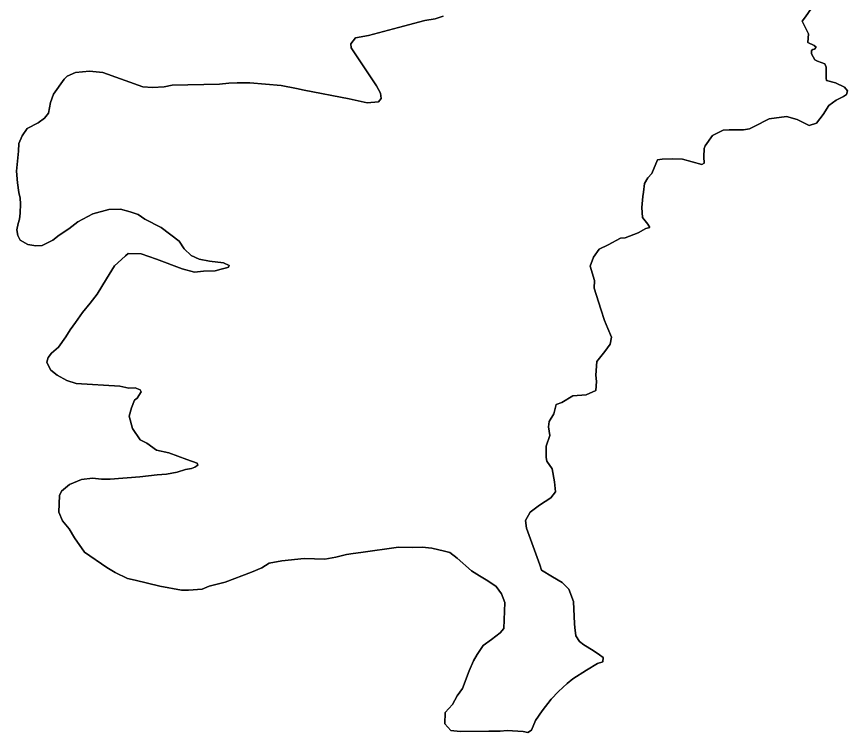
# Model space of a CAD drawing. Header units: inches. Extents: x 141448 to 685535, y 3466439 to 4099221.
# Drawn here: x 455742 to 458307, y 3807623 to 3809832 of the extents above; entities that cross this region are included whole.
import ezdxf

# ---------------------------------------------------------------- set-up
doc = ezdxf.new("R2010")
doc.units = ezdxf.units.IN
doc.header["$MEASUREMENT"] = 0
doc.layers.add('az_county', color=7, linetype='Continuous')

msp = doc.modelspace()

# ---------------------------------------------------------------- linework, layer by layer
at = {"layer": 'az_county'}
for points in [[(458195.75, 3809857.75), (458176.75, 3809831.25), (458166.84375, 3809818.5), (458173.53125, 3809805.25), (458186.84375, 3809779.25), (458184.34375, 3809752.5), (458204.4375, 3809742.75), (458210.53125, 3809737.75), (458205.03125, 3809731.75), (458199.53125, 3809731), (458195.25, 3809727.25), (458195.25, 3809717), (458206.125, 3809699.25), (458214.75, 3809694.25), (458225.625, 3809690.75), (458237.25, 3809686.25), (458241.4375, 3809675.75), (458240.75, 3809641.75), (458242.53125, 3809634.75), (458269.9375, 3809627.5), (458298.03125, 3809614), (458306.53125, 3809603.5), (458304.03125, 3809591.25), (458294.84375, 3809585.25), (458272.25, 3809574.25), (458249.625, 3809557.75), (458231.25, 3809529.75), (458211.625, 3809503.75), (458188.34375, 3809495.75), (458151.25, 3809514.75), (458118.34375, 3809523.5), (458064.625, 3809516.75), (458018.84375, 3809493.25), (458004.75, 3809486), (457985.84375, 3809482.25), (457941.84375, 3809482.5), (457923.03125, 3809482), (457890.53125, 3809464.75), (457867.9375, 3809433.75), (457864.25, 3809425.25), (457862.9375, 3809399.75), (457864.03125, 3809380), (457856.75, 3809375.75), (457827.53125, 3809383.75), (457797.03125, 3809392.5), (457766.53125, 3809392.75), (457734.25, 3809392.25), (457720.75, 3809390.25), (457702.34375, 3809348.25), (457690.03125, 3809334.25), (457680.25, 3809316.5), (457676.53125, 3809290.75), (457674.625, 3809277.25), (457671.4375, 3809243.25), (457673.84375, 3809212), (457690.84375, 3809191.25), (457696.84375, 3809180.75), (457684.03125, 3809178.25), (457660.25, 3809164.25), (457619.9375, 3809149.75), (457605.84375, 3809148.75), (457568.03125, 3809128), (457539.84375, 3809114.75), (457522.75, 3809089.75), (457512.25, 3809061.5), (457526.25, 3809017.5), (457524.84375, 3808994.25), (457544.84375, 3808928.75), (457556.25, 3808893.75), (457567.25, 3808869.25), (457578.75, 3808842.5), (457573.75, 3808821.25), (457557.25, 3808798), (457532.75, 3808767.5), (457529.53125, 3808725.75), (457531.84375, 3808705.75), (457529.9375, 3808677.75), (457500.03125, 3808664.75), (457458.53125, 3808662), (457424.84375, 3808641.25), (457407.25, 3808634.75), (457399.75, 3808606.5), (457385.75, 3808582.25), (457383.84375, 3808565.75), (457388.03125, 3808539.25), (457376.84375, 3808506.25), (457376.25, 3808471.5), (457378.53125, 3808459.75), (457395.53125, 3808436.75), (457402.75, 3808395.75), (457405.125, 3808365.75), (457391.03125, 3808346.25), (457356.25, 3808324.25), (457327.4375, 3808303), (457312.75, 3808277.25), (457315.75, 3808253.5), (457356.84375, 3808140.25), (457362.25, 3808123.25), (457396.34375, 3808102.75), (457425.53125, 3808085.75), (457446.84375, 3808065.25), (457460.75, 3808026.75), (457463.625, 3807958.25), (457464.75, 3807946.25), (457467.75, 3807920.5), (457479.84375, 3807903.75), (457492.75, 3807892.75), (457521.84375, 3807875.75), (457541.34375, 3807862.25), (457552.34375, 3807853.75), (457551.03125, 3807840.75), (457534.53125, 3807835.75), (457500.9375, 3807815.25), (457459.34375, 3807787.75), (457441.625, 3807773.25), (457414.125, 3807748.75), (457391.53125, 3807725.75), (457364.53125, 3807689.25), (457343.75, 3807659.25), (457331.34375, 3807630), (457320.34375, 3807622.75), (457305.75, 3807625.75), (457255.75, 3807629), (457234.34375, 3807626.75), (457199.53125, 3807626.75), (457111.125, 3807625.25), (457081.84375, 3807629), (457063.75, 3807649.25), (457064.75, 3807684.25), (457087.625, 3807709), (457101.75, 3807735.75), (457118.25, 3807758.25), (457138.53125, 3807812.25), (457152.03125, 3807843.75), (457163.75, 3807863.25), (457181.53125, 3807890.75), (457207.25, 3807909.75), (457234.125, 3807929.75), (457245.75, 3807943.25), (457248.4375, 3808023.25), (457238.75, 3808050.25), (457221.75, 3808072.75), (457196.84375, 3808090.25), (457170.625, 3808105.5), (457146.25, 3808121.25), (457101.84375, 3808160.75), (457079.34375, 3808177.75), (457062.625, 3808181.75), (457023.84375, 3808191.5), (456994.03125, 3808194), (456962.84375, 3808193.5), (456920.125, 3808194.75), (456804.25, 3808177.5), (456781.03125, 3808175.25), (456760.25, 3808172.25), (456727.25, 3808163.75), (456693.03125, 3808157.25), (456629.03125, 3808159.75), (456560.75, 3808152.75), (456521.03125, 3808145.5), (456498.34375, 3808130.25), (456467.25, 3808117.5), (456385.34375, 3808086.75), (456336.53125, 3808074), (456314.53125, 3808064.75), (456271.84375, 3808061.25), (456250.4375, 3808061.25), (456183.34375, 3808074.5), (456107.84375, 3808093), (456083.4375, 3808098), (456046.25, 3808115.75), (456020.03125, 3808131.25), (455950.75, 3808179.25), (455919.75, 3808223.25), (455903.9375, 3808251.25), (455883.25, 3808276), (455871.75, 3808302.75), (455873.75, 3808353.75), (455879.9375, 3808367.75), (455904.34375, 3808387.75), (455941.625, 3808403.5), (455975.84375, 3808407.75), (456003.84375, 3808404.5), (456030.75, 3808404.5), (456122.25, 3808411.5), (456175.9375, 3808417.25), (456204.03125, 3808420.25), (456237.625, 3808426.25), (456263.25, 3808433.75), (456281.53125, 3808437.75), (456291.34375, 3808441.5), (456300.53125, 3808447.5), (456299.34375, 3808453.75), (456267.03125, 3808464.75), (456211.53125, 3808485.25), (456173.75, 3808493.75), (456143.9375, 3808515.25), (456122.625, 3808525.75), (456099.53125, 3808561.25), (456089.34375, 3808599.25), (456096.03125, 3808624.75), (456105.9375, 3808648.25), (456113.84375, 3808654.75), (456126.125, 3808674.25), (456123.03125, 3808680.25), (456107.25, 3808686), (456087.75, 3808685.25), (456059.75, 3808691.75), (455925.53125, 3808699.25), (455896.84375, 3808708.75), (455867.03125, 3808725.25), (455846.9375, 3808740.75), (455839.75, 3808754.25), (455834.84375, 3808765.75), (455838.53125, 3808780.25), (455848.9375, 3808793.75), (455870.34375, 3808811.5), (455893.03125, 3808843.75), (455907.125, 3808865.75), (455923.03125, 3808888.25), (455945.125, 3808918.75), (455969.03125, 3808948), (455990.4375, 3808975.5), (456019.25, 3809022.5), (456043.84375, 3809062.75), (456065.25, 3809082.25), (456077.4375, 3809093.25), (456086.03125, 3809101.25), (456125.75, 3809100.25), (456173.25, 3809083.75), (456253.03125, 3809053.5), (456290.25, 3809043), (456318.34375, 3809046.5), (456354.34375, 3809047.75), (456373.25, 3809052.5), (456389.75, 3809056.25), (456395.84375, 3809058.5), (456398.25, 3809064), (456380.625, 3809072), (456337.34375, 3809077.75), (456305.03125, 3809083.75), (456280.625, 3809095), (456258.75, 3809115.75), (456242.9375, 3809138.5), (456187.53125, 3809180.75), (456137.625, 3809207.25), (456116.34375, 3809221.25), (456091.9375, 3809229.25), (456062.75, 3809237.5), (456026.03125, 3809237), (455976.625, 3809223.25), (455930.75, 3809198.25), (455902.625, 3809176.75), (455873.34375, 3809158), (455853.125, 3809141.75), (455820.75, 3809125.25), (455801.25, 3809124.75), (455776.25, 3809128.25), (455752.4375, 3809142.5), (455745.75, 3809156), (455742.25, 3809174.25), (455745.84375, 3809193.75), (455750.25, 3809206.75), (455752.75, 3809225.75), (455753.34375, 3809254.25), (455752.25, 3809271.5), (455748.625, 3809288.75), (455743.84375, 3809319.25), (455741.53125, 3809354.75), (455747.84375, 3809417), (455748.53125, 3809440.25), (455758.9375, 3809464), (455773.75, 3809486.75), (455808.53125, 3809504.25), (455828.03125, 3809518.25), (455840.34375, 3809534), (455845.9375, 3809567), (455855.75, 3809592.25), (455888.84375, 3809639), (455898.03125, 3809648.25), (455923.75, 3809659.75), (455966.4375, 3809663.75), (456007.25, 3809659.25), (456131.03125, 3809615.75), (456161.53125, 3809613.75), (456196.84375, 3809615.25), (456221.34375, 3809620.25), (456367.75, 3809624), (456396.34375, 3809626.25), (456422.03125, 3809628.25), (456461.75, 3809628), (456558.03125, 3809619.25), (456605.625, 3809609.75), (456629.34375, 3809604.75), (456767.84375, 3809578), (456823.84375, 3809565.75), (456858.75, 3809568.75), (456867.25, 3809579), (456865.4375, 3809595.5), (456852.75, 3809618.25), (456774.34375, 3809736.25), (456773.84375, 3809748), (456787.9375, 3809766.25), (456828.25, 3809774.25), (456920.34375, 3809798.75), (457002.25, 3809820.5), (457033.34375, 3809825.25), (457058.34375, 3809833.75)], [(457058.34375, 3809833.75), (457033.34375, 3809825.25), (457002.25, 3809820.5), (456920.34375, 3809798.75), (456828.25, 3809774.25), (456787.9375, 3809766.25), (456773.84375, 3809748), (456774.34375, 3809736.25), (456852.75, 3809618.25), (456865.4375, 3809595.5), (456867.25, 3809579), (456858.75, 3809568.75), (456823.84375, 3809565.75), (456767.84375, 3809578), (456629.34375, 3809604.75), (456605.625, 3809609.75), (456558.03125, 3809619.25), (456461.75, 3809628), (456422.03125, 3809628.25), (456396.34375, 3809626.25), (456367.75, 3809624), (456221.34375, 3809620.25), (456196.84375, 3809615.25), (456161.53125, 3809613.75), (456131.03125, 3809615.75), (456007.25, 3809659.25), (455966.4375, 3809663.75), (455923.75, 3809659.75), (455898.03125, 3809648.25), (455888.84375, 3809639), (455855.75, 3809592.25), (455845.9375, 3809567), (455840.34375, 3809534), (455828.03125, 3809518.25), (455808.53125, 3809504.25), (455773.75, 3809486.75), (455758.9375, 3809464), (455748.53125, 3809440.25), (455747.84375, 3809417), (455741.53125, 3809354.75), (455743.84375, 3809319.25), (455748.625, 3809288.75), (455752.25, 3809271.5), (455753.34375, 3809254.25), (455752.75, 3809225.75), (455750.25, 3809206.75), (455745.84375, 3809193.75), (455742.25, 3809174.25), (455745.75, 3809156), (455752.4375, 3809142.5), (455776.25, 3809128.25), (455801.25, 3809124.75), (455820.75, 3809125.25), (455853.125, 3809141.75), (455873.34375, 3809158), (455902.625, 3809176.75), (455930.75, 3809198.25), (455976.625, 3809223.25), (456026.03125, 3809237), (456062.75, 3809237.5), (456091.9375, 3809229.25), (456116.34375, 3809221.25), (456137.625, 3809207.25), (456187.53125, 3809180.75), (456242.9375, 3809138.5), (456258.75, 3809115.75), (456280.625, 3809095), (456305.03125, 3809083.75), (456337.34375, 3809077.75), (456380.625, 3809072), (456398.25, 3809064), (456395.84375, 3809058.5), (456389.75, 3809056.25), (456373.25, 3809052.5), (456354.34375, 3809047.75), (456318.34375, 3809046.5), (456290.25, 3809043), (456253.03125, 3809053.5), (456173.25, 3809083.75), (456125.75, 3809100.25), (456086.03125, 3809101.25), (456077.4375, 3809093.25), (456065.25, 3809082.25), (456043.84375, 3809062.75), (456019.25, 3809022.5), (455990.4375, 3808975.5), (455969.03125, 3808948), (455945.125, 3808918.75), (455923.03125, 3808888.25), (455907.125, 3808865.75), (455893.03125, 3808843.75), (455870.34375, 3808811.5), (455848.9375, 3808793.75), (455838.53125, 3808780.25), (455834.84375, 3808765.75), (455839.75, 3808754.25), (455846.9375, 3808740.75), (455867.03125, 3808725.25), (455896.84375, 3808708.75), (455925.53125, 3808699.25), (456059.75, 3808691.75), (456087.75, 3808685.25), (456107.25, 3808686), (456123.03125, 3808680.25), (456126.125, 3808674.25), (456113.84375, 3808654.75), (456105.9375, 3808648.25), (456096.03125, 3808624.75), (456089.34375, 3808599.25), (456099.53125, 3808561.25), (456122.625, 3808525.75), (456143.9375, 3808515.25), (456173.75, 3808493.75), (456211.53125, 3808485.25), (456267.03125, 3808464.75), (456299.34375, 3808453.75), (456300.53125, 3808447.5), (456291.34375, 3808441.5), (456281.53125, 3808437.75), (456263.25, 3808433.75), (456237.625, 3808426.25), (456204.03125, 3808420.25), (456175.9375, 3808417.25), (456122.25, 3808411.5), (456030.75, 3808404.5), (456003.84375, 3808404.5), (455975.84375, 3808407.75), (455941.625, 3808403.5), (455904.34375, 3808387.75), (455879.9375, 3808367.75), (455873.75, 3808353.75), (455871.75, 3808302.75), (455883.25, 3808276), (455903.9375, 3808251.25), (455919.75, 3808223.25), (455950.75, 3808179.25), (456020.03125, 3808131.25), (456046.25, 3808115.75), (456083.4375, 3808098), (456107.84375, 3808093), (456183.34375, 3808074.5), (456250.4375, 3808061.25), (456271.84375, 3808061.25), (456314.53125, 3808064.75), (456336.53125, 3808074), (456385.34375, 3808086.75), (456467.25, 3808117.5), (456498.34375, 3808130.25), (456521.03125, 3808145.5), (456560.75, 3808152.75), (456629.03125, 3808159.75), (456693.03125, 3808157.25), (456727.25, 3808163.75), (456760.25, 3808172.25), (456781.03125, 3808175.25), (456804.25, 3808177.5), (456920.125, 3808194.75), (456962.84375, 3808193.5), (456994.03125, 3808194), (457023.84375, 3808191.5), (457062.625, 3808181.75), (457079.34375, 3808177.75), (457101.84375, 3808160.75), (457146.25, 3808121.25), (457170.625, 3808105.5), (457196.84375, 3808090.25), (457221.75, 3808072.75), (457238.75, 3808050.25), (457248.4375, 3808023.25), (457245.75, 3807943.25), (457234.125, 3807929.75), (457207.25, 3807909.75), (457181.53125, 3807890.75), (457163.75, 3807863.25), (457152.03125, 3807843.75), (457138.53125, 3807812.25), (457118.25, 3807758.25), (457101.75, 3807735.75), (457087.625, 3807709), (457064.75, 3807684.25), (457063.75, 3807649.25), (457081.84375, 3807629), (457111.125, 3807625.25), (457199.53125, 3807626.75), (457234.34375, 3807626.75), (457255.75, 3807629), (457305.75, 3807625.75), (457320.34375, 3807622.75), (457331.34375, 3807630), (457343.75, 3807659.25), (457364.53125, 3807689.25), (457391.53125, 3807725.75), (457414.125, 3807748.75), (457441.625, 3807773.25), (457459.34375, 3807787.75), (457500.9375, 3807815.25), (457534.53125, 3807835.75), (457551.03125, 3807840.75), (457552.34375, 3807853.75), (457541.34375, 3807862.25), (457521.84375, 3807875.75), (457492.75, 3807892.75), (457479.84375, 3807903.75), (457467.75, 3807920.5), (457464.75, 3807946.25), (457463.625, 3807958.25), (457460.75, 3808026.75), (457446.84375, 3808065.25), (457425.53125, 3808085.75), (457396.34375, 3808102.75), (457362.25, 3808123.25), (457356.84375, 3808140.25), (457315.75, 3808253.5), (457312.75, 3808277.25), (457327.4375, 3808303), (457356.25, 3808324.25), (457391.03125, 3808346.25), (457405.125, 3808365.75), (457402.75, 3808395.75), (457395.53125, 3808436.75), (457378.53125, 3808459.75), (457376.25, 3808471.5), (457376.84375, 3808506.25), (457388.03125, 3808539.25), (457383.84375, 3808565.75), (457385.75, 3808582.25), (457399.75, 3808606.5), (457407.25, 3808634.75), (457424.84375, 3808641.25), (457458.53125, 3808662), (457500.03125, 3808664.75), (457529.9375, 3808677.75), (457531.84375, 3808705.75), (457529.53125, 3808725.75), (457532.75, 3808767.5), (457557.25, 3808798), (457573.75, 3808821.25), (457578.75, 3808842.5), (457567.25, 3808869.25), (457556.25, 3808893.75), (457544.84375, 3808928.75), (457524.84375, 3808994.25), (457526.25, 3809017.5), (457512.25, 3809061.5), (457522.75, 3809089.75), (457539.84375, 3809114.75), (457568.03125, 3809128), (457605.84375, 3809148.75), (457619.9375, 3809149.75), (457660.25, 3809164.25), (457684.03125, 3809178.25), (457696.84375, 3809180.75), (457690.84375, 3809191.25), (457673.84375, 3809212), (457671.4375, 3809243.25), (457674.625, 3809277.25), (457676.53125, 3809290.75), (457680.25, 3809316.5), (457690.03125, 3809334.25), (457702.34375, 3809348.25), (457720.75, 3809390.25), (457734.25, 3809392.25), (457766.53125, 3809392.75), (457797.03125, 3809392.5), (457827.53125, 3809383.75), (457856.75, 3809375.75), (457864.03125, 3809380), (457862.9375, 3809399.75), (457864.25, 3809425.25), (457867.9375, 3809433.75), (457890.53125, 3809464.75), (457923.03125, 3809482), (457941.84375, 3809482.5), (457985.84375, 3809482.25), (458004.75, 3809486), (458018.84375, 3809493.25), (458064.625, 3809516.75), (458118.34375, 3809523.5), (458151.25, 3809514.75), (458188.34375, 3809495.75), (458211.625, 3809503.75), (458231.25, 3809529.75), (458249.625, 3809557.75), (458272.25, 3809574.25), (458294.84375, 3809585.25), (458304.03125, 3809591.25), (458306.53125, 3809603.5), (458298.03125, 3809614), (458269.9375, 3809627.5), (458242.53125, 3809634.75), (458240.75, 3809641.75), (458241.4375, 3809675.75), (458237.25, 3809686.25), (458225.625, 3809690.75), (458214.75, 3809694.25), (458206.125, 3809699.25), (458195.25, 3809717), (458195.25, 3809727.25), (458199.53125, 3809731), (458205.03125, 3809731.75), (458210.53125, 3809737.75), (458204.4375, 3809742.75), (458184.34375, 3809752.5), (458186.84375, 3809779.25), (458173.53125, 3809805.25), (458166.84375, 3809818.5), (458176.75, 3809831.25), (458195.75, 3809857.75)]]:
    msp.add_lwpolyline(points, dxfattribs=at)

doc.saveas('drawing.dxf')
